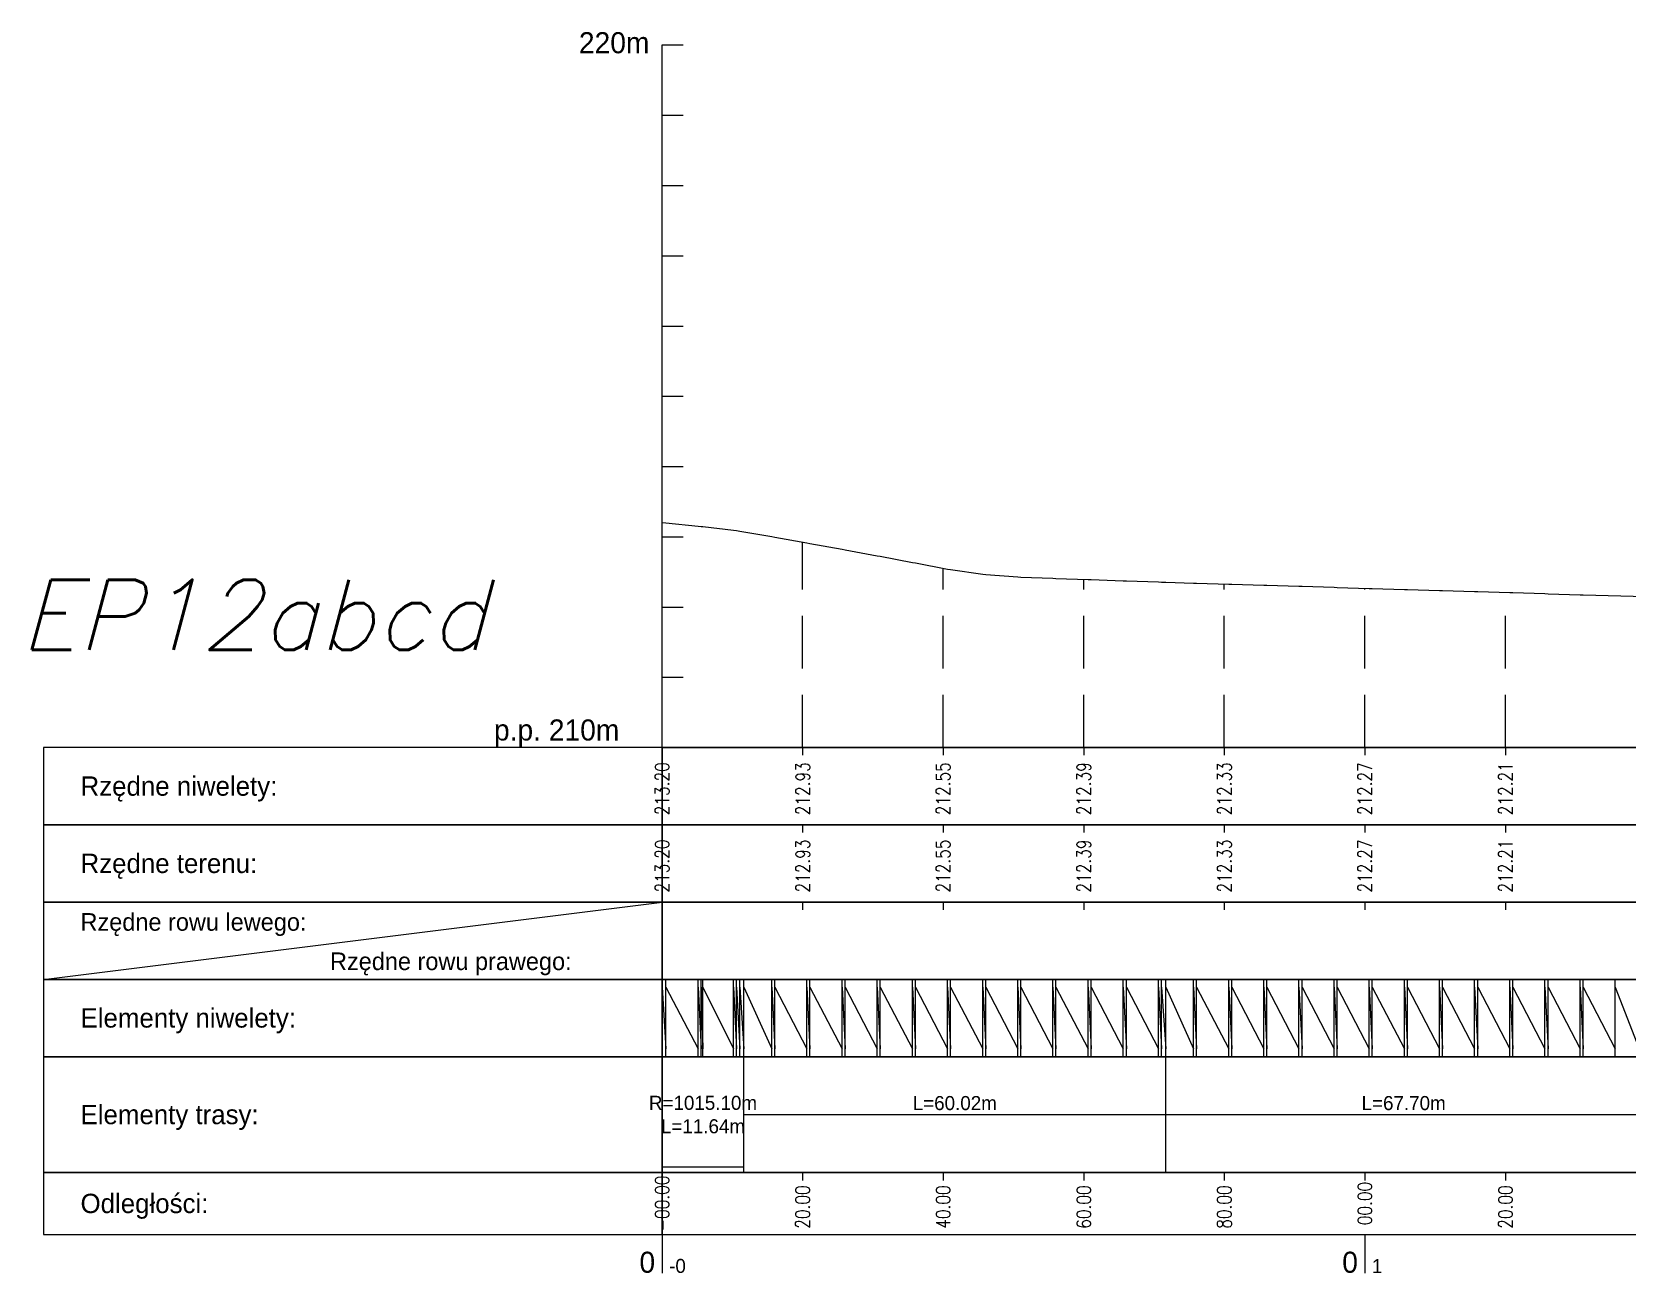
# Model space of a CAD drawing. Header units: metres. Extents: x 7399493 to 7407015, y 5696902 to 5712236.
# Drawn here: x 7403977.3 to 7404204.3, y 5698540.9 to 5698717.6 of the extents above; entities that cross this region are included whole.
import ezdxf

# ---------------------------------------------------------------- set-up
doc = ezdxf.new("R2010")
doc.units = ezdxf.units.M
doc.linetypes.add('DASHED', pattern=[0.75, 0.5, -0.25])
doc.layers.add('pomoc', color=140, linetype='Continuous')
doc.layers.add('PR_istniejacy_teren', color=7, linetype='Continuous')
doc.styles.add('simplex 0.80', font='simplex.shx', dxfattribs={"width": 0.8})
doc.styles.add('Standard poch.', font='simplex.shx', dxfattribs={"oblique": 15})

# ---------------------------------------------------------------- blocks, each defined once
blk = doc.blocks.new('*U309')
at = {"layer": 'pomoc', "color": 1, "linetype": 'Continuous', "lineweight": -3, "char_height": 2, "attachment_point": 6, "rotation": 90, "style": 'simplex 0.80'}
for s, insert in [('213.20', (7402064.78, 5703836.09)), ('212.93', (7402084.78, 5703836.09)), ('212.55', (7402104.78, 5703836.09)), ('212.39', (7402124.78, 5703836.09)), ('212.33', (7402144.78, 5703836.09)), ('212.27', (7402164.78, 5703836.09)), ('212.21', (7402184.78, 5703836.09))]:
    blk.add_mtext(s, dxfattribs=dict(at, insert=insert))
blk = doc.blocks.new('*U308')
at = {"layer": 'pomoc', "color": 1, "linetype": 'Continuous', "lineweight": -3, "char_height": 2, "attachment_point": 6, "rotation": 90, "style": 'simplex 0.80'}
for s, insert in [('213.20', (7402064.78, 5703825.09)), ('212.93', (7402084.78, 5703825.09)), ('212.55', (7402104.78, 5703825.09)), ('212.39', (7402124.78, 5703825.09)), ('212.33', (7402144.78, 5703825.09)), ('212.27', (7402164.78, 5703825.09)), ('212.21', (7402184.78, 5703825.09))]:
    blk.add_mtext(s, dxfattribs=dict(at, insert=insert))
blk = doc.blocks.new('*U307')
at = {"layer": 'pomoc', "color": 1, "linetype": 'Continuous', "lineweight": -3, "char_height": 2}
for s, insert, attachment_point in [('R=1015.10m^JL=11.64m', (7402070.59, 5703785.93), 5), ('L=60.02m', (7402106.42, 5703786.55), 8), ('L=67.70m', (7402170.29, 5703786.55), 8)]:
    blk.add_mtext(s, dxfattribs=dict(at, insert=insert, attachment_point=attachment_point))
blk = doc.blocks.new('*U305')
at = {"layer": 'pomoc', "color": 1, "linetype": 'Continuous', "lineweight": -3}
for s, insert, char_height, attachment_point in [('0', (7402063.78, 5703763.38), 3, 9), ('0', (7402163.78, 5703763.38), 3, 9), ('-0', (7402065.77, 5703763.37), 2, 7), ('1', (7402165.77, 5703763.37), 2, 7)]:
    blk.add_mtext(s, dxfattribs=dict(at, insert=insert, char_height=char_height, attachment_point=attachment_point))

msp = doc.modelspace()

# ---------------------------------------------------------------- linework, layer by layer
at = {"layer": 'pomoc', "color": 7, "linetype": 'Continuous', "lineweight": -3}
for p, q in [((7404067.01, 5698715.69), (7404070.01, 5698715.69)), ((7404067.01, 5698615.69), (7404067.01, 5698715.69)), ((7404067.01, 5698705.69), (7404070.01, 5698705.69)), ((7404067.01, 5698695.69), (7404070.01, 5698695.69)), ((7404067.01, 5698685.69), (7404070.01, 5698685.69)), ((7404067.01, 5698675.69), (7404070.01, 5698675.69)), ((7404067.01, 5698665.69), (7404070.01, 5698665.69)), ((7404067.01, 5698655.69), (7404070.01, 5698655.69)), ((7404067.01, 5698645.69), (7404070.01, 5698645.69)), ((7404067.01, 5698635.69), (7404070.01, 5698635.69)), ((7404067.01, 5698625.69), (7404070.01, 5698625.69)), ((7404067.01, 5698615.69), (7404876.01, 5698615.69)), ((7404067.01, 5698604.69), (7404067.01, 5698603.59)), ((7404087.01, 5698604.69), (7404087.01, 5698603.59)), ((7404107.01, 5698604.69), (7404107.01, 5698603.59)), ((7404127.01, 5698604.69), (7404127.01, 5698603.59)), ((7404147.01, 5698604.69), (7404147.01, 5698603.59)), ((7404167.01, 5698604.69), (7404167.01, 5698603.59)), ((7404187.01, 5698604.69), (7404187.01, 5698603.59)), ((7403979.01, 5698582.69), (7404067.01, 5698593.69)), ((7404067.01, 5698593.69), (7404067.01, 5698592.59)), ((7404087.01, 5698593.69), (7404087.01, 5698592.59)), ((7404107.01, 5698593.69), (7404107.01, 5698592.59)), ((7404127.01, 5698593.69), (7404127.01, 5698592.59)), ((7404147.01, 5698593.69), (7404147.01, 5698592.59)), ((7404167.01, 5698593.69), (7404167.01, 5698592.59)), ((7404187.01, 5698593.69), (7404187.01, 5698592.59)), ((7404067.01, 5698555.19), (7404067.01, 5698554.09)), ((7404087.01, 5698555.19), (7404087.01, 5698554.09)), ((7404107.01, 5698555.19), (7404107.01, 5698554.09)), ((7404127.01, 5698555.19), (7404127.01, 5698554.09)), ((7404147.01, 5698555.19), (7404147.01, 5698554.09)), ((7404167.01, 5698555.19), (7404167.01, 5698554.09)), ((7404187.01, 5698555.19), (7404187.01, 5698554.09)), ((7404067.01, 5698546.39), (7404067.01, 5698540.89)), ((7404167.01, 5698546.39), (7404167.01, 5698540.89))]:
    msp.add_line(p, q, dxfattribs=at)
at = {"layer": 'pomoc', "color": 7, "linetype": 'DASHED', "lineweight": -3, "ltscale": 15}
for p, q in [((7404067.01, 5698615.69), (7404067.01, 5698647.73)), ((7404087.01, 5698615.69), (7404087.01, 5698644.94)), ((7404107.01, 5698615.69), (7404107.01, 5698641.2)), ((7404127.01, 5698615.69), (7404127.01, 5698639.63)), ((7404147.01, 5698615.69), (7404147.01, 5698638.97)), ((7404167.01, 5698615.69), (7404167.01, 5698638.37)), ((7404187.01, 5698615.69), (7404187.01, 5698637.77))]:
    msp.add_line(p, q, dxfattribs=at)
at = {"layer": 'pomoc', "color": 1, "linetype": 'Continuous', "lineweight": -3}
for p, q in [((7404067.01, 5698615.69), (7404067.01, 5698614.59)), ((7404087.01, 5698615.69), (7404087.01, 5698614.59)), ((7404107.01, 5698615.69), (7404107.01, 5698614.59)), ((7404127.01, 5698615.69), (7404127.01, 5698614.59)), ((7404147.01, 5698615.69), (7404147.01, 5698614.59)), ((7404167.01, 5698615.69), (7404167.01, 5698614.59)), ((7404187.01, 5698615.69), (7404187.01, 5698614.59)), ((7404067.01, 5698593.69), (7404067.01, 5698592.59)), ((7404087.01, 5698593.69), (7404087.01, 5698592.59)), ((7404107.01, 5698593.69), (7404107.01, 5698592.59)), ((7404127.01, 5698593.69), (7404127.01, 5698592.59)), ((7404147.01, 5698593.69), (7404147.01, 5698592.59)), ((7404167.01, 5698593.69), (7404167.01, 5698592.59)), ((7404187.01, 5698593.69), (7404187.01, 5698592.59)), ((7404067.01, 5698571.69), (7404067.01, 5698582.69)), ((7404067.01, 5698581.59), (7404067.56, 5698572.79)), ((7404067.56, 5698571.69), (7404067.56, 5698582.69)), ((7404067.56, 5698581.59), (7404072.15, 5698572.79)), ((7404072.15, 5698571.69), (7404072.15, 5698582.69)), ((7404072.15, 5698581.59), (7404072.58, 5698572.79)), ((7404072.58, 5698571.69), (7404072.58, 5698582.69)), ((7404072.58, 5698581.59), (7404072.83, 5698572.79)), ((7404072.83, 5698571.69), (7404072.83, 5698582.69)), ((7404072.83, 5698581.59), (7404077.17, 5698572.79)), ((7404077.17, 5698571.69), (7404077.17, 5698582.69)), ((7404077.17, 5698581.59), (7404077.61, 5698572.79)), ((7404077.61, 5698571.69), (7404077.61, 5698582.69)), ((7404077.61, 5698581.59), (7404078.07, 5698572.79)), ((7404078.07, 5698571.69), (7404078.07, 5698582.69)), ((7404078.07, 5698581.59), (7404078.65, 5698572.79)), ((7404078.65, 5698571.69), (7404078.65, 5698582.69)), ((7404078.65, 5698581.59), (7404082.62, 5698572.79)), ((7404082.62, 5698571.69), (7404082.62, 5698582.69)), ((7404082.62, 5698581.59), (7404083.05, 5698572.79)), ((7404083.05, 5698571.69), (7404083.05, 5698582.69)), ((7404083.05, 5698581.59), (7404087.62, 5698572.79)), ((7404087.62, 5698571.69), (7404087.62, 5698582.69)), ((7404087.62, 5698581.59), (7404088.05, 5698572.79)), ((7404088.05, 5698571.69), (7404088.05, 5698582.69)), ((7404088.05, 5698581.59), (7404092.62, 5698572.79)), ((7404092.62, 5698571.69), (7404092.62, 5698582.69)), ((7404092.62, 5698581.59), (7404093.05, 5698572.79)), ((7404093.05, 5698571.69), (7404093.05, 5698582.69)), ((7404093.05, 5698581.59), (7404097.62, 5698572.79)), ((7404097.62, 5698571.69), (7404097.62, 5698582.69)), ((7404097.62, 5698581.59), (7404098.06, 5698572.79)), ((7404098.06, 5698571.69), (7404098.06, 5698582.69)), ((7404098.06, 5698581.59), (7404102.62, 5698572.79)), ((7404102.62, 5698571.69), (7404102.62, 5698582.69)), ((7404102.62, 5698581.59), (7404103.06, 5698572.79)), ((7404103.06, 5698571.69), (7404103.06, 5698582.69)), ((7404103.06, 5698581.59), (7404107.62, 5698572.79)), ((7404107.62, 5698571.69), (7404107.62, 5698582.69)), ((7404107.62, 5698581.59), (7404108.06, 5698572.79)), ((7404108.06, 5698571.69), (7404108.06, 5698582.69)), ((7404108.06, 5698581.59), (7404112.63, 5698572.79)), ((7404112.63, 5698571.69), (7404112.63, 5698582.69)), ((7404112.63, 5698581.59), (7404113.06, 5698572.79)), ((7404113.06, 5698571.69), (7404113.06, 5698582.69)), ((7404113.06, 5698581.59), (7404117.63, 5698572.79)), ((7404117.63, 5698571.69), (7404117.63, 5698582.69)), ((7404117.63, 5698581.59), (7404118.06, 5698572.79)), ((7404118.06, 5698571.69), (7404118.06, 5698582.69)), ((7404118.06, 5698581.59), (7404122.63, 5698572.79)), ((7404122.63, 5698571.69), (7404122.63, 5698582.69)), ((7404122.63, 5698581.59), (7404123.06, 5698572.79)), ((7404123.06, 5698571.69), (7404123.06, 5698582.69)), ((7404123.06, 5698581.59), (7404127.63, 5698572.79)), ((7404127.63, 5698571.69), (7404127.63, 5698582.69)), ((7404127.63, 5698581.59), (7404128.07, 5698572.79)), ((7404128.07, 5698571.69), (7404128.07, 5698582.69)), ((7404128.07, 5698581.59), (7404132.63, 5698572.79)), ((7404132.63, 5698571.69), (7404132.63, 5698582.69)), ((7404132.63, 5698581.59), (7404133.07, 5698572.79)), ((7404133.07, 5698571.69), (7404133.07, 5698582.69)), ((7404133.07, 5698581.59), (7404137.63, 5698572.79)), ((7404137.63, 5698571.69), (7404137.63, 5698582.69)), ((7404137.63, 5698581.59), (7404138.05, 5698572.79)), ((7404138.05, 5698571.69), (7404138.05, 5698582.69)), ((7404138.05, 5698581.59), (7404138.67, 5698572.79)), ((7404138.67, 5698571.69), (7404138.67, 5698582.69)), ((7404138.67, 5698581.59), (7404142.63, 5698572.79)), ((7404142.63, 5698571.69), (7404142.63, 5698582.69)), ((7404142.63, 5698581.59), (7404143.07, 5698572.79)), ((7404143.07, 5698571.69), (7404143.07, 5698582.69)), ((7404143.07, 5698581.59), (7404147.63, 5698572.79)), ((7404147.63, 5698571.69), (7404147.63, 5698582.69)), ((7404147.63, 5698581.59), (7404148.07, 5698572.79)), ((7404148.07, 5698571.69), (7404148.07, 5698582.69)), ((7404148.07, 5698581.59), (7404152.63, 5698572.79)), ((7404152.63, 5698571.69), (7404152.63, 5698582.69)), ((7404152.63, 5698581.59), (7404153.07, 5698572.79)), ((7404153.07, 5698571.69), (7404153.07, 5698582.69)), ((7404153.07, 5698581.59), (7404157.63, 5698572.79)), ((7404157.63, 5698571.69), (7404157.63, 5698582.69)), ((7404157.63, 5698581.59), (7404158.07, 5698572.79)), ((7404158.07, 5698571.69), (7404158.07, 5698582.69)), ((7404158.07, 5698581.59), (7404162.63, 5698572.79)), ((7404162.63, 5698571.69), (7404162.63, 5698582.69)), ((7404162.63, 5698581.59), (7404163.07, 5698572.79)), ((7404163.07, 5698571.69), (7404163.07, 5698582.69)), ((7404163.07, 5698581.59), (7404167.63, 5698572.79)), ((7404167.63, 5698571.69), (7404167.63, 5698582.69)), ((7404167.63, 5698581.59), (7404168.07, 5698572.79)), ((7404168.07, 5698571.69), (7404168.07, 5698582.69)), ((7404168.07, 5698581.59), (7404172.63, 5698572.79)), ((7404172.63, 5698571.69), (7404172.63, 5698582.69)), ((7404172.63, 5698581.59), (7404173.07, 5698572.79)), ((7404173.07, 5698571.69), (7404173.07, 5698582.69)), ((7404173.07, 5698581.59), (7404177.63, 5698572.79)), ((7404177.63, 5698571.69), (7404177.63, 5698582.69)), ((7404177.63, 5698581.59), (7404178.07, 5698572.79)), ((7404178.07, 5698571.69), (7404178.07, 5698582.69)), ((7404178.07, 5698581.59), (7404182.63, 5698572.79)), ((7404182.63, 5698571.69), (7404182.63, 5698582.69)), ((7404182.63, 5698581.59), (7404183.07, 5698572.79)), ((7404183.07, 5698571.69), (7404183.07, 5698582.69)), ((7404183.07, 5698581.59), (7404187.63, 5698572.79)), ((7404187.63, 5698571.69), (7404187.63, 5698582.69)), ((7404187.63, 5698581.59), (7404188.07, 5698572.79)), ((7404188.07, 5698571.69), (7404188.07, 5698582.69)), ((7404188.07, 5698581.59), (7404192.63, 5698572.79)), ((7404192.63, 5698571.69), (7404192.63, 5698582.69)), ((7404192.63, 5698581.59), (7404193.07, 5698572.79)), ((7404193.07, 5698571.69), (7404193.07, 5698582.69)), ((7404193.07, 5698581.59), (7404197.63, 5698572.79)), ((7404197.63, 5698571.69), (7404197.63, 5698582.69)), ((7404197.63, 5698581.59), (7404198.07, 5698572.79)), ((7404198.07, 5698571.69), (7404198.07, 5698582.69)), ((7404198.07, 5698581.59), (7404202.63, 5698572.79)), ((7404202.63, 5698571.69), (7404202.63, 5698582.69)), ((7404202.63, 5698581.59), (7404206.02, 5698572.79)), ((7404067.01, 5698555.19), (7404067.01, 5698571.69)), ((7404078.65, 5698555.19), (7404078.65, 5698571.69)), ((7404138.67, 5698555.19), (7404138.67, 5698571.69)), ((7404078.65, 5698563.44), (7404078.65, 5698563.44)), ((7404078.65, 5698563.44), (7404138.67, 5698563.44)), ((7404138.67, 5698563.44), (7404206.37, 5698563.44)), ((7404067.01, 5698556.01), (7404067.01, 5698556.01)), ((7404067.01, 5698556.01), (7404078.65, 5698556.01)), ((7404078.65, 5698556.01), (7404078.65, 5698556.01))]:
    msp.add_line(p, q, dxfattribs=at)
at = {"layer": 'pomoc', "color": 7, "linetype": 'Continuous', "lineweight": -3}
for points in [[(7404067.01, 5698604.69), (7404067.01, 5698615.69), (7403979.01, 5698615.69), (7403979.01, 5698604.69)], [(7404067.01, 5698604.69), (7404876.01, 5698604.69), (7404876.01, 5698615.69), (7404067.01, 5698615.69)], [(7404067.01, 5698593.69), (7404067.01, 5698604.69), (7403979.01, 5698604.69), (7403979.01, 5698593.69)], [(7404067.01, 5698593.69), (7404876.01, 5698593.69), (7404876.01, 5698604.69), (7404067.01, 5698604.69)], [(7404067.01, 5698582.69), (7404067.01, 5698593.69), (7403979.01, 5698593.69), (7403979.01, 5698582.69)], [(7404067.01, 5698582.69), (7404067.01, 5698593.69), (7403979.01, 5698593.69), (7403979.01, 5698582.69)], [(7404067.01, 5698582.69), (7404876.01, 5698582.69), (7404876.01, 5698593.69), (7404067.01, 5698593.69)], [(7404067.01, 5698582.69), (7404876.01, 5698582.69), (7404876.01, 5698593.69), (7404067.01, 5698593.69)], [(7404067.01, 5698571.69), (7404067.01, 5698582.69), (7403979.01, 5698582.69), (7403979.01, 5698571.69)], [(7404067.01, 5698571.69), (7404876.01, 5698571.69), (7404876.01, 5698582.69), (7404067.01, 5698582.69)], [(7404067.01, 5698555.19), (7404067.01, 5698571.69), (7403979.01, 5698571.69), (7403979.01, 5698555.19)], [(7404067.01, 5698555.19), (7404876.01, 5698555.19), (7404876.01, 5698571.69), (7404067.01, 5698571.69)], [(7404067.01, 5698546.39), (7404067.01, 5698555.19), (7403979.01, 5698555.19), (7403979.01, 5698546.39)], [(7404067.01, 5698546.39), (7404876.01, 5698546.39), (7404876.01, 5698555.19), (7404067.01, 5698555.19)]]:
    msp.add_3dface(points, dxfattribs=at)
at = {"layer": 'PR_istniejacy_teren', "color": 7, "linetype": 'Continuous', "lineweight": -3, "ltscale": 4}
for p, q in [((7404067.01, 5698647.73), (7404067.56, 5698647.68)), ((7404067.01, 5698647.73), (7404067.56, 5698647.68)), ((7404067.56, 5698647.68), (7404072.15, 5698647.21)), ((7404067.56, 5698647.68), (7404072.15, 5698647.21)), ((7404072.15, 5698647.21), (7404072.58, 5698647.17)), ((7404072.15, 5698647.21), (7404072.58, 5698647.17)), ((7404072.58, 5698647.17), (7404072.83, 5698647.13)), ((7404072.58, 5698647.17), (7404072.83, 5698647.13)), ((7404072.83, 5698647.13), (7404077.17, 5698646.61)), ((7404072.83, 5698647.13), (7404077.17, 5698646.61)), ((7404077.17, 5698646.61), (7404077.61, 5698646.56)), ((7404077.17, 5698646.61), (7404077.61, 5698646.56)), ((7404077.61, 5698646.56), (7404078.07, 5698646.49)), ((7404077.61, 5698646.56), (7404078.07, 5698646.49)), ((7404078.07, 5698646.49), (7404078.65, 5698646.4)), ((7404078.07, 5698646.49), (7404078.65, 5698646.4)), ((7404078.65, 5698646.4), (7404082.62, 5698645.73)), ((7404078.65, 5698646.4), (7404082.62, 5698645.73)), ((7404082.62, 5698645.73), (7404083.05, 5698645.65)), ((7404082.62, 5698645.73), (7404083.05, 5698645.65)), ((7404083.05, 5698645.65), (7404087.62, 5698644.83)), ((7404083.05, 5698645.65), (7404087.62, 5698644.83)), ((7404087.62, 5698644.83), (7404088.05, 5698644.75)), ((7404087.62, 5698644.83), (7404088.05, 5698644.75)), ((7404088.05, 5698644.75), (7404092.62, 5698643.92)), ((7404088.05, 5698644.75), (7404092.62, 5698643.92)), ((7404092.62, 5698643.92), (7404093.05, 5698643.84)), ((7404092.62, 5698643.92), (7404093.05, 5698643.84)), ((7404093.05, 5698643.84), (7404097.62, 5698642.99)), ((7404093.05, 5698643.84), (7404097.62, 5698642.99)), ((7404097.62, 5698642.99), (7404098.06, 5698642.91)), ((7404097.62, 5698642.99), (7404098.06, 5698642.91)), ((7404098.06, 5698642.91), (7404102.62, 5698642.05)), ((7404098.06, 5698642.91), (7404102.62, 5698642.05)), ((7404102.62, 5698642.05), (7404103.06, 5698641.96)), ((7404102.62, 5698642.05), (7404103.06, 5698641.96)), ((7404103.06, 5698641.96), (7404107.62, 5698641.08)), ((7404103.06, 5698641.96), (7404107.62, 5698641.08)), ((7404107.62, 5698641.08), (7404108.06, 5698641.02)), ((7404107.62, 5698641.08), (7404108.06, 5698641.02)), ((7404108.06, 5698641.02), (7404112.63, 5698640.38)), ((7404108.06, 5698641.02), (7404112.63, 5698640.38)), ((7404112.63, 5698640.38), (7404113.06, 5698640.34)), ((7404112.63, 5698640.38), (7404113.06, 5698640.34)), ((7404113.06, 5698640.34), (7404117.63, 5698639.98)), ((7404113.06, 5698640.34), (7404117.63, 5698639.98)), ((7404117.63, 5698639.98), (7404118.06, 5698639.96)), ((7404117.63, 5698639.98), (7404118.06, 5698639.96)), ((7404118.06, 5698639.96), (7404122.63, 5698639.78)), ((7404118.06, 5698639.96), (7404122.63, 5698639.78)), ((7404122.63, 5698639.78), (7404123.06, 5698639.77)), ((7404122.63, 5698639.78), (7404123.06, 5698639.77)), ((7404123.06, 5698639.77), (7404127.63, 5698639.61)), ((7404123.06, 5698639.77), (7404127.63, 5698639.61)), ((7404127.63, 5698639.61), (7404128.07, 5698639.59)), ((7404127.63, 5698639.61), (7404128.07, 5698639.59)), ((7404128.07, 5698639.59), (7404132.63, 5698639.43)), ((7404128.07, 5698639.59), (7404132.63, 5698639.43)), ((7404132.63, 5698639.43), (7404133.07, 5698639.42)), ((7404132.63, 5698639.43), (7404133.07, 5698639.42)), ((7404133.07, 5698639.42), (7404137.63, 5698639.26)), ((7404133.07, 5698639.42), (7404137.63, 5698639.26)), ((7404137.63, 5698639.26), (7404138.05, 5698639.24)), ((7404137.63, 5698639.26), (7404138.05, 5698639.24)), ((7404138.05, 5698639.24), (7404138.67, 5698639.21)), ((7404138.05, 5698639.24), (7404138.67, 5698639.21)), ((7404138.67, 5698639.21), (7404142.63, 5698639.1)), ((7404138.67, 5698639.21), (7404142.63, 5698639.1)), ((7404142.63, 5698639.1), (7404143.07, 5698639.09)), ((7404142.63, 5698639.1), (7404143.07, 5698639.09)), ((7404143.07, 5698639.09), (7404147.63, 5698638.95)), ((7404143.07, 5698639.09), (7404147.63, 5698638.95)), ((7404147.63, 5698638.95), (7404148.07, 5698638.94)), ((7404147.63, 5698638.95), (7404148.07, 5698638.94)), ((7404148.07, 5698638.94), (7404152.63, 5698638.8)), ((7404148.07, 5698638.94), (7404152.63, 5698638.8)), ((7404152.63, 5698638.8), (7404153.07, 5698638.79)), ((7404152.63, 5698638.8), (7404153.07, 5698638.79)), ((7404153.07, 5698638.79), (7404157.63, 5698638.65)), ((7404153.07, 5698638.79), (7404157.63, 5698638.65)), ((7404157.63, 5698638.65), (7404158.07, 5698638.64)), ((7404157.63, 5698638.65), (7404158.07, 5698638.64)), ((7404158.07, 5698638.64), (7404162.63, 5698638.5)), ((7404158.07, 5698638.64), (7404162.63, 5698638.5)), ((7404162.63, 5698638.5), (7404163.07, 5698638.49)), ((7404162.63, 5698638.5), (7404163.07, 5698638.49)), ((7404163.07, 5698638.49), (7404167.63, 5698638.35)), ((7404163.07, 5698638.49), (7404167.63, 5698638.35)), ((7404167.63, 5698638.35), (7404168.07, 5698638.34)), ((7404167.63, 5698638.35), (7404168.07, 5698638.34)), ((7404168.07, 5698638.34), (7404172.63, 5698638.2)), ((7404168.07, 5698638.34), (7404172.63, 5698638.2)), ((7404172.63, 5698638.2), (7404173.07, 5698638.19)), ((7404172.63, 5698638.2), (7404173.07, 5698638.19)), ((7404173.07, 5698638.19), (7404177.63, 5698638.05)), ((7404173.07, 5698638.19), (7404177.63, 5698638.05)), ((7404177.63, 5698638.05), (7404178.07, 5698638.04)), ((7404177.63, 5698638.05), (7404178.07, 5698638.04)), ((7404178.07, 5698638.04), (7404182.63, 5698637.9)), ((7404178.07, 5698638.04), (7404182.63, 5698637.9)), ((7404182.63, 5698637.9), (7404183.07, 5698637.89)), ((7404182.63, 5698637.9), (7404183.07, 5698637.89)), ((7404183.07, 5698637.89), (7404187.63, 5698637.75)), ((7404183.07, 5698637.89), (7404187.63, 5698637.75)), ((7404187.63, 5698637.75), (7404188.07, 5698637.74)), ((7404187.63, 5698637.75), (7404188.07, 5698637.74)), ((7404188.07, 5698637.74), (7404192.63, 5698637.6)), ((7404188.07, 5698637.74), (7404192.63, 5698637.6)), ((7404192.63, 5698637.6), (7404193.07, 5698637.59)), ((7404192.63, 5698637.6), (7404193.07, 5698637.59)), ((7404193.07, 5698637.59), (7404197.63, 5698637.45)), ((7404193.07, 5698637.59), (7404197.63, 5698637.45)), ((7404197.63, 5698637.45), (7404198.07, 5698637.44)), ((7404197.63, 5698637.45), (7404198.07, 5698637.44)), ((7404198.07, 5698637.44), (7404207.01, 5698637.19)), ((7404198.07, 5698637.44), (7404207.01, 5698637.19))]:
    msp.add_line(p, q, dxfattribs=at)

# ---------------------------------------------------------------- block references
at = {"layer": 'pomoc', "color": 4, "linetype": 'Continuous', "lineweight": -3}
for name in ['*U309', '*U308', '*U307', '*U305']:
    msp.add_blockref(name, (2002.24, -5222.49), dxfattribs=at)

# ---------------------------------------------------------------- texts
at = {"layer": 'pomoc', "style": 'Standard poch.', "oblique": 15}
msp.add_text('EP12abcd', height=10, dxfattribs=at).set_placement((7403975.63, 5698629.58))
at = {"layer": 'pomoc', "color": 2, "linetype": 'Continuous', "lineweight": -3, "char_height": 3}
for s, insert, attachment_point in [('220m', (7404065.21, 5698715.99), 6), ('p.p. 210m', (7404052.01, 5698619.69), 2)]:
    msp.add_mtext(s, dxfattribs=dict(at, insert=insert, attachment_point=attachment_point))
at = {"layer": 'pomoc', "color": 7, "linetype": 'Continuous', "lineweight": -3, "attachment_point": 4}
for s, insert, char_height in [('Rzędne niwelety:', (7403984.26, 5698609.79), 2.75), ('Rzędne terenu:', (7403984.26, 5698598.79), 2.75), ('Rzędne rowu lewego:', (7403984.26, 5698590.49), 2.5), ('Elementy niwelety:', (7403984.26, 5698576.79), 2.75), ('Elementy trasy:', (7403984.26, 5698563.04), 2.75), ('Odległości:', (7403984.26, 5698550.39), 2.75)]:
    msp.add_mtext(s, dxfattribs=dict(at, insert=insert, char_height=char_height))
at = {"layer": 'pomoc', "color": 1, "linetype": 'Continuous', "lineweight": -3, "insert": (7404019.76, 5698584.89), "char_height": 2.5, "attachment_point": 4}
msp.add_mtext('Rzędne rowu prawego:', dxfattribs=at)
at = {"layer": 'pomoc', "color": 1, "linetype": 'Continuous', "lineweight": -3, "char_height": 2, "attachment_point": 5, "rotation": 90, "style": 'simplex 0.80'}
for s, insert in [('-00.00', (7404067.01, 5698550.79)), ('20.00', (7404087.01, 5698550.29)), ('40.00', (7404107.01, 5698550.29)), ('60.00', (7404127.01, 5698550.29)), ('80.00', (7404147.01, 5698550.29)), ('00.00', (7404167.01, 5698550.79)), ('20.00', (7404187.01, 5698550.29))]:
    msp.add_mtext(s, dxfattribs=dict(at, insert=insert))

doc.saveas('drawing.dxf')
